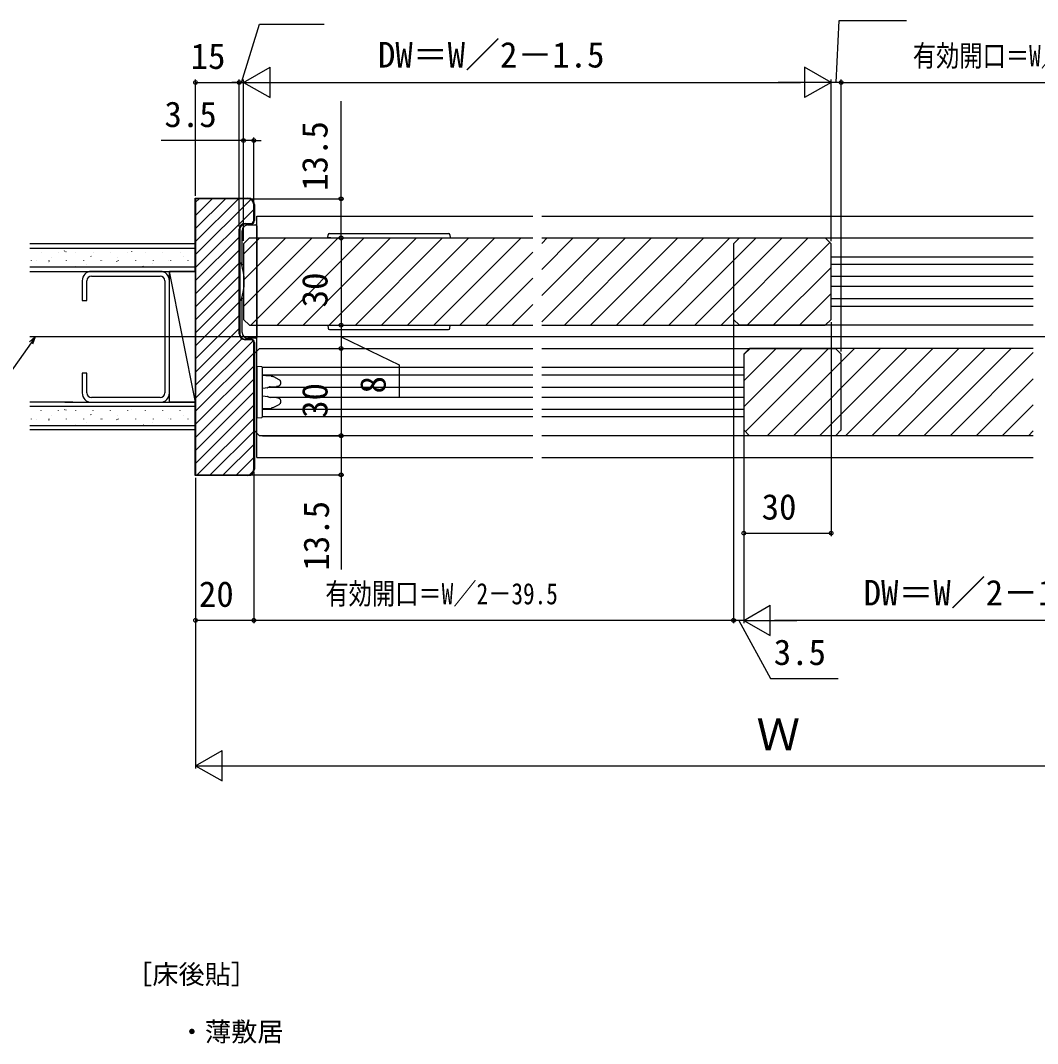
# Model space of a CAD drawing. Units: millimetres, scale not verified. Extents: x -525 to 525, y -783 to 780.
# Drawn here: x -146.1 to 203.6, y 8.5 to 360.3 of the extents above; entities that cross this region are included whole.
import ezdxf
from ezdxf.enums import TextEntityAlignment as Align

# ---------------------------------------------------------------- set-up
doc = ezdxf.new("R2010")
doc.units = ezdxf.units.MM
doc.header["$LTSCALE"] = 4
for name, color, linetype in [('0-2_USER1', 3, 'Continuous'), ('0-5_YKK_12', 2, 'Continuous'), ('0-6_YKK_13', 4, 'Continuous'), ('0-8_YKK_D', 6, 'Continuous'), ('0-A_YSS_K', 3, 'Continuous'), ('0-B_YSS_KE', 3, 'Continuous')]:
    doc.layers.add(name, color=color, linetype=linetype)
doc.styles.add('ＭＳ ゴシック', font='')
doc.styles.get('ＭＳ ゴシック').set_extended_font_data('MS Gothic')

msp = doc.modelspace()

# ---------------------------------------------------------------- linework, layer by layer
at = {"layer": '0-5_YKK_12'}
for p, q in [((-64.9, 293.002), (30.1, 293.002)), ((-64.9, 210.002), (-64.9, 293.002)), ((33.1, 293.002), (202.1, 293.002)), ((-67.4, 285.502), (-69.4, 283.502)), ((-69.4, 279.918), (-63.816, 285.502)), ((-69.4, 270.938), (-54.835, 285.502)), ((-69.4, 261.957), (-45.855, 285.502)), ((-67.4, 285.502), (30.1, 285.502)), ((-66.875, 255.502), (-36.875, 285.502)), ((-57.895, 255.502), (-27.895, 285.502)), ((-48.914, 255.502), (-18.914, 285.502)), ((-39.934, 255.502), (-9.934, 285.502)), ((-30.954, 255.502), (-0.954, 285.502)), ((-21.974, 255.502), (8.026, 285.502)), ((-12.993, 255.502), (17.007, 285.502)), ((-4.013, 255.502), (25.987, 285.502)), ((33.1, 285.502), (130.6, 285.502)), ((33.1, 283.635), (34.967, 285.502)), ((33.1, 274.655), (43.947, 285.502)), ((33.1, 265.675), (52.928, 285.502)), ((33.1, 256.694), (61.908, 285.502)), ((40.888, 255.502), (70.888, 285.502)), ((49.868, 255.502), (79.868, 285.502)), ((58.849, 255.502), (88.849, 285.502)), ((67.829, 255.502), (97.829, 285.502)), ((76.809, 255.502), (106.809, 285.502)), ((85.789, 255.502), (115.789, 285.502)), ((94.77, 255.502), (124.77, 285.502)), ((99.1, 283.502), (101.1, 285.502)), ((101.1, 285.502), (202.1, 285.502)), ((130.6, 285.502), (132.6, 283.502)), ((-69.4, 283.502), (-69.4, 257.502)), ((99.1, 283.502), (99.1, 257.502)), ((103.75, 255.502), (132.175, 283.927)), ((132.6, 257.502), (132.6, 283.502)), ((4.967, 255.502), (30.1, 280.635)), ((132.6, 279.002), (202.1, 279.002)), ((112.73, 255.502), (132.6, 275.372)), ((202.1, 276.402), (132.6, 276.402)), ((13.947, 255.502), (30.1, 271.655)), ((202.1, 272.202), (132.6, 272.202)), ((202.1, 268.802), (132.6, 268.802)), ((121.71, 255.502), (132.6, 266.392)), ((202.1, 264.602), (132.6, 264.602)), ((22.928, 255.502), (30.1, 262.675)), ((132.6, 262.002), (202.1, 262.002)), ((-67.4, 255.502), (-69.4, 257.502)), ((101.1, 255.502), (99.1, 257.502)), ((132.6, 257.502), (130.6, 255.502)), ((-67.4, 255.502), (30.1, 255.502)), ((33.1, 255.502), (130.6, 255.502)), ((202.1, 255.502), (101.1, 255.502)), ((378.1, 251.502), (-142.9, 251.502)), ((-63.9, 247.502), (-65.9, 245.502)), ((-63.9, 247.502), (30.1, 247.502)), ((33.1, 247.502), (134.1, 247.502)), ((102.6, 245.502), (104.6, 247.502)), ((102.6, 245.372), (104.73, 247.502)), ((102.6, 236.392), (113.71, 247.502)), ((102.6, 227.412), (122.691, 247.502)), ((103.136, 218.967), (131.671, 247.502)), ((202.1, 247.502), (104.6, 247.502)), ((110.651, 217.502), (140.651, 247.502)), ((119.632, 217.502), (149.632, 247.502)), ((128.612, 217.502), (158.612, 247.502)), ((134.1, 247.502), (136.1, 245.502)), ((137.592, 217.502), (167.592, 247.502)), ((146.572, 217.502), (176.572, 247.502)), ((155.553, 217.502), (185.553, 247.502)), ((164.533, 217.502), (194.533, 247.502)), ((-65.9, 245.502), (-65.9, 219.502)), ((102.6, 245.502), (102.6, 219.502)), ((136.1, 219.502), (136.1, 245.502)), ((173.513, 217.502), (202.1, 246.089)), ((30.1, 241.002), (-62.919, 241.002)), ((102.6, 241.002), (33.1, 241.002)), ((-62.919, 238.402), (30.1, 238.402)), ((33.1, 238.402), (102.6, 238.402)), ((182.493, 217.502), (202.1, 237.109)), ((-60.686, 234.202), (30.1, 234.202)), ((33.1, 234.202), (102.6, 234.202)), ((-60.686, 230.802), (30.1, 230.802)), ((33.1, 230.802), (102.6, 230.802)), ((-62.9, 226.602), (30.1, 226.602)), ((33.1, 226.602), (102.6, 226.602)), ((191.474, 217.502), (202.1, 228.129)), ((30.1, 224.002), (-62.9, 224.002)), ((102.6, 224.002), (33.1, 224.002)), ((-63.9, 217.502), (-65.9, 219.502)), ((104.6, 217.502), (102.6, 219.502)), ((136.1, 219.502), (134.1, 217.502)), ((200.454, 217.502), (202.1, 219.148)), ((30.1, 217.502), (-63.9, 217.502)), ((134.1, 217.502), (33.1, 217.502)), ((202.1, 217.502), (104.6, 217.502)), ((-64.9, 210.002), (30.1, 210.002)), ((33.1, 210.002), (202.1, 210.002))]:
    msp.add_line(p, q, dxfattribs=at)
at = {"layer": '0-6_YKK_13'}
for p, q in [((-64.9, 289.703), (-64.9, 289.67)), ((-64.9, 289.67), (-64.9, 251.335)), ((-40.4, 285.502), (-40.337, 286.533)), ((-39.402, 285.502), (-40.4, 285.502)), ((-39.838, 287.002), (1.038, 287.002)), ((1.537, 286.533), (1.6, 285.502)), ((-70.42, 276.902), (-70.7, 276.902)), ((-70.7, 264.102), (-70.7, 276.902)), ((-69.9, 276.459), (-69.878, 276.24)), ((-69.878, 275.793), (-69.878, 276.24)), ((-70.7, 264.102), (-70.42, 264.102)), ((-69.878, 264.765), (-69.9, 264.547)), ((-69.878, 264.765), (-69.878, 265.211)), ((-40.4, 255.502), (-40.337, 254.472)), ((-39.838, 254.002), (1.038, 254.002)), ((1.537, 254.472), (1.6, 255.502)), ((-64.9, 251.335), (-64.9, 251.303)), ((-62.9, 240.199), (-62.9, 240.898)), ((-62.9, 224.806), (-62.9, 240.199)), ((-61.77, 238.133), (-62.9, 238.202)), ((-59.943, 238.021), (-61.77, 238.133)), ((-59.155, 237.814), (-57.32, 236.878)), ((-56.738, 236.041), (-56.738, 235.405)), ((-60.273, 234.348), (-58.048, 234.387)), ((-58.048, 230.618), (-60.271, 230.656)), ((-56.738, 229.6), (-56.738, 228.964)), ((-62.9, 226.802), (-61.77, 226.871)), ((-61.77, 226.871), (-59.943, 226.983)), ((-57.32, 228.127), (-59.155, 227.191)), ((-64.9, 224.7), (-64.9, 223.702)), ((-64.9, 223.702), (-63.182, 223.807)), ((-62.9, 224.107), (-62.9, 224.806))]:
    msp.add_line(p, q, dxfattribs=at)
for points in [[(-67.9, 290.003), (-67.9, 290.003), (-65.2, 290.003)], [(-69.9, 276.459), (-69.9, 288.003), (-69.9, 288.003)], [(-69.9, 253.003), (-69.9, 253.003), (-69.9, 264.547)], [(-65.2, 251.003), (-67.9, 251.003), (-67.9, 251.003)], [(-63.182, 241.197), (-64.9, 241.302), (-64.9, 240.304), (-64.9, 237.995), (-64.9, 227.009), (-64.9, 224.7)], [(-59.943, 238.021), (-59.782, 238.006), (-59.621, 237.977), (-59.463, 237.936), (-59.307, 237.882), (-59.155, 237.814)], [(-57.32, 236.878), (-57.221, 236.823), (-57.127, 236.758), (-57.038, 236.683), (-56.956, 236.599), (-56.883, 236.504), (-56.822, 236.399), (-56.776, 236.285), (-56.747, 236.165), (-56.738, 236.041)], [(-61.159, 233.991), (-62.029, 233.892), (-62.899, 233.786)], [(-60.263, 234.351), (-60.463, 234.288), (-60.661, 234.213), (-60.855, 234.126), (-61.045, 234.028)], [(-56.738, 235.405), (-56.75, 235.264), (-56.787, 235.129), (-56.845, 235.003), (-56.921, 234.889), (-57.01, 234.787), (-57.108, 234.699), (-57.215, 234.624), (-57.326, 234.56), (-57.442, 234.508), (-57.56, 234.465), (-57.681, 234.432), (-57.803, 234.408), (-57.925, 234.393), (-58.048, 234.387)], [(-62.9, 231.218), (-62.03, 231.113), (-61.159, 231.015)], [(-61.045, 230.977), (-60.855, 230.878), (-60.661, 230.792), (-60.463, 230.717), (-60.263, 230.654)], [(-58.048, 230.618), (-57.916, 230.61), (-57.784, 230.593), (-57.653, 230.565), (-57.524, 230.527), (-57.397, 230.478), (-57.274, 230.416), (-57.157, 230.341), (-57.047, 230.253), (-56.947, 230.149), (-56.861, 230.029), (-56.795, 229.896), (-56.752, 229.751), (-56.738, 229.6)], [(-56.738, 228.964), (-56.747, 228.84), (-56.776, 228.72), (-56.822, 228.606), (-56.883, 228.501), (-56.956, 228.406), (-57.038, 228.321), (-57.127, 228.247), (-57.221, 228.182), (-57.32, 228.127)], [(-59.155, 227.191), (-59.307, 227.122), (-59.463, 227.068), (-59.621, 227.027), (-59.782, 226.999), (-59.943, 226.983)]]:
    msp.add_lwpolyline(points, dxfattribs=at)
for centre, radius, start, end in [((-67.9, 288.003), 2, 90.00218, 179.99782), ((-65.2, 289.703), 0.3, 5.11015, 90), ((-39.838, 286.502), 0.5, 90, 176.5), ((1.038, 286.502), 0.5, 3.5, 90), ((-70.42, 276.602), 0.3, 17.1558, 90), ((-90.18, 270.502), 20.98, 342.8442, 17.1558), ((-70.42, 264.402), 0.3, 270, 342.8442), ((-39.838, 254.502), 0.5, 183.5, 270), ((1.038, 254.502), 0.5, 270, 356.5), ((-67.9, 253.003), 2, 180.00218, 269.99782), ((-65.2, 251.303), 0.3, 270, 354.88985), ((-63.2, 240.898), 0.3, 0, 86.5), ((-61.192, 234.289), 0.3, 276.36916, 299.27728), ((-61.192, 230.715), 0.3, 60.72272, 83.63084), ((-63.2, 224.107), 0.3, 273.5, 0)]:
    msp.add_arc(centre, radius, start, end, dxfattribs=at)
for centre, major_axis, start_param, end_param in [((-65.2, 289.705), (-0.212, 0.214), 3.9269908, 4.0161798), ((-65.2, 251.3), (0.212, 0.214), 5.4085981, 5.4977871)]:
    msp.add_ellipse(centre, major_axis=major_axis, ratio=0.991311, start_param=start_param, end_param=end_param, dxfattribs=at)
at = {"layer": '0-8_YKK_D'}
for p, q in [((-69.4, 339.002), (-60.307, 344.252)), ((-60.307, 333.752), (-60.307, 344.252)), ((132.6, 339.002), (123.507, 344.252)), ((123.507, 344.252), (123.507, 333.752)), ((-85.9, 300.002), (-85.9, 340.002)), ((-85.9, 339.002), (-70.9, 339.002)), ((-70.9, 339.002), (-73.45, 339.002)), ((-70.9, 289.502), (-70.9, 340.002)), ((-70.9, 289.502), (-70.9, 340.002)), ((-70.9, 339.002), (-69.4, 339.002)), ((-70.9, 339.002), (-69.4, 339.002)), ((-69.4, 284.502), (-69.4, 340.002)), ((-69.4, 284.502), (-69.4, 340.002)), ((-69.4, 339.002), (-66.85, 339.002)), ((-69.4, 339.002), (-60.307, 333.752)), ((-69.4, 339.002), (-51.213, 339.002)), ((-58.9, 339.002), (122.1, 339.002)), ((132.6, 339.002), (114.413, 339.002)), ((132.6, 339.002), (123.507, 333.752)), ((132.6, 339.002), (130.05, 339.002)), ((132.6, 284.429), (132.6, 340.002)), ((132.6, 284.502), (132.6, 340.002)), ((136.1, 339.002), (132.6, 339.002)), ((136.1, 339.002), (132.6, 339.002)), ((136.1, 246.502), (136.1, 340.002)), ((136.1, 246.502), (136.1, 340.002)), ((136.1, 339.002), (301.1, 339.002)), ((136.1, 339.002), (138.65, 339.002)), ((-69.4, 319.002), (-97.727, 319.002)), ((-69.4, 284.502), (-69.4, 320.002)), ((-65.9, 319.002), (-69.4, 319.002)), ((-65.9, 298.002), (-65.9, 320.002)), ((-65.9, 319.002), (-63.35, 319.002)), ((-66.9, 299.002), (-34.9, 299.002)), ((-65.9, 285.502), (-34.9, 285.502)), ((-51.9, 285.502), (-34.9, 285.502)), ((-35.9, 285.502), (-35.9, 255.502)), ((99.1, 257.49), (99.1, 153.002)), ((-51.9, 255.502), (-34.9, 255.502)), ((-51.9, 255.502), (-34.9, 255.502)), ((-35.9, 255.502), (-35.9, 247.502)), ((99.1, 256.502), (99.1, 153.002)), ((132.6, 256.502), (132.6, 183.002)), ((-62.9, 247.502), (-34.9, 247.502)), ((-61.9, 247.502), (-34.9, 247.502)), ((-35.9, 247.502), (-35.9, 217.502)), ((102.6, 219.802), (102.6, 153.002)), ((102.6, 218.502), (102.6, 153.002)), ((102.6, 218.502), (102.6, 183.002)), ((-62.9, 217.502), (-34.9, 217.502)), ((-61.9, 217.502), (-34.9, 217.502)), ((-65.9, 205.002), (-65.9, 153.002)), ((-65.9, 205.002), (-65.9, 153.002)), ((-85.9, 203.002), (-85.9, 103.002)), ((-85.9, 203.002), (-85.9, 153.002)), ((-66.9, 204.002), (-34.9, 204.002)), ((102.6, 184.002), (132.6, 184.002)), ((102.6, 154.002), (111.693, 159.252)), ((111.693, 148.752), (111.693, 159.252)), ((-65.9, 154.002), (-85.9, 154.002)), ((99.1, 154.002), (-65.9, 154.002)), ((99.1, 154.002), (96.55, 154.002)), ((102.6, 154.002), (99.1, 154.002)), ((102.6, 154.002), (99.1, 154.002)), ((102.6, 154.002), (105.15, 154.002)), ((102.6, 154.002), (111.693, 148.752)), ((102.6, 154.002), (120.787, 154.002)), ((294.1, 154.002), (113.1, 154.002)), ((-85.9, 104.002), (-76.807, 109.252)), ((-76.807, 98.752), (-76.807, 109.252)), ((-85.9, 104.002), (-76.807, 98.752)), ((-85.9, 104.002), (-67.713, 104.002)), ((-75.4, 104.002), (310.6, 104.002))]:
    msp.add_line(p, q, dxfattribs=at)
for points in [[(-70.15, 339.002), (-63.979, 359.002), (-41.706, 359.002)], [(134.35, 339.002), (135.35, 360.302), (158.577, 360.302)], [(-35.9, 285.502), (-35.9, 299.002), (-35.9, 332.552)], [(-141.033, 251.502), (-142.495, 249.413), (-151.248, 236.913), (-175.64, 236.913)], [(-143.055, 249.805), (-141.033, 251.502), (-141.936, 249.022)], [(-35.9, 251.502), (-15.9, 241.925), (-15.9, 230.834)], [(-35.9, 217.502), (-35.9, 204.002), (-35.9, 171.452)], [(100.85, 154.002), (111.786, 134.002), (135.013, 134.002)]]:
    msp.add_lwpolyline(points, dxfattribs=at)
for centre in [(-85.9, 339.002), (-70.9, 339.002), (-70.9, 339.002), (136.1, 339.002), (136.1, 339.002), (-69.4, 319.002), (-65.9, 319.002), (-35.9, 299.002), (-35.9, 285.502), (-35.9, 285.502), (-35.9, 255.502), (-35.9, 255.502), (-35.9, 247.502), (-35.9, 247.502), (-35.9, 217.502), (-35.9, 217.502), (-35.9, 204.002), (102.6, 184.002), (132.6, 184.002), (-85.9, 154.002), (-65.9, 154.002), (-65.9, 154.002), (99.1, 154.002), (99.1, 154.002)]:
    msp.add_circle(centre, 0.637, dxfattribs=at)
at = {"layer": '0-A_YSS_K'}
for p, q in [((-85.9, 297.761), (-84.659, 299.002)), ((-85.9, 293.271), (-80.168, 299.002)), ((-85.9, 288.781), (-75.678, 299.002)), ((-85.9, 284.29), (-71.188, 299.002)), ((-85.9, 279.8), (-66.942, 298.758)), ((-85.9, 275.31), (-65.9, 295.31)), ((-85.9, 270.82), (-70.9, 285.82)), ((-85.9, 283.502), (-142.9, 283.502)), ((-142.9, 282.002), (-85.9, 282.002)), ((-139.06, 280.562), (-139.06, 280.662)), ((-135.459, 278.783), (-135.466, 278.802)), ((-133.08, 280.562), (-133.08, 280.662)), ((-130.838, 280.887), (-130.948, 281.054)), ((-130.469, 280.735), (-130.475, 280.753)), ((-127.1, 280.562), (-127.1, 280.662)), ((-121.831, 279.118), (-121.942, 279.285)), ((-121.12, 280.562), (-121.12, 280.662)), ((-115.14, 280.562), (-115.14, 280.662)), ((-112.786, 278.936), (-112.793, 278.955)), ((-109.16, 280.562), (-109.16, 280.662)), ((-107.795, 280.888), (-107.802, 280.907)), ((-103.18, 280.562), (-103.18, 280.662)), ((-97.2, 280.562), (-97.2, 280.662)), ((-91.22, 280.562), (-91.22, 280.662)), ((-90.113, 279.089), (-90.119, 279.108)), ((-85.9, 266.33), (-70.9, 281.33)), ((-85.9, 275.502), (-142.9, 275.502)), ((-142.29, 277.712), (-142.29, 277.812)), ((-140.717, 277.585), (-140.724, 277.604)), ((-136.284, 277.278), (-136.394, 277.444)), ((-136.31, 277.712), (-136.31, 277.812)), ((-130.33, 277.712), (-130.33, 277.812)), ((-127.278, 275.509), (-127.388, 275.675)), ((-124.35, 277.712), (-124.35, 277.812)), ((-123.268, 276.446), (-123.275, 276.465)), ((-118.37, 277.712), (-118.37, 277.812)), ((-118.044, 277.738), (-118.051, 277.757)), ((-112.825, 277.35), (-112.935, 277.516)), ((-112.39, 277.712), (-112.39, 277.812)), ((-106.41, 277.712), (-106.41, 277.812)), ((-103.818, 275.581), (-103.929, 275.747)), ((-100.595, 276.599), (-100.602, 276.618)), ((-100.43, 277.712), (-100.43, 277.812)), ((-95.37, 277.891), (-95.377, 277.91)), ((-94.45, 277.712), (-94.45, 277.812)), ((-88.47, 277.712), (-88.47, 277.812)), ((-85.9, 261.84), (-70.9, 276.84)), ((-142.9, 274.002), (-128.1, 274.002)), ((-98.1, 274.002), (-121.7, 274.002)), ((-121.7, 272.402), (-98.1, 272.402)), ((-85.9, 229.002), (-94.9, 274.002)), ((-94.9, 229.002), (-94.9, 274.002)), ((-85.9, 274.002), (-94.9, 274.002)), ((-85.9, 229.002), (-85.9, 274.002)), ((-85.9, 257.35), (-70.9, 272.35)), ((-124.9, 270.802), (-124.9, 264.002)), ((-123.3, 264.002), (-123.3, 270.802)), ((-96.5, 270.802), (-96.5, 232.202)), ((-94.9, 232.202), (-94.9, 270.802)), ((-85.9, 252.86), (-70.9, 267.86)), ((-85.9, 248.369), (-70.9, 263.369)), ((-85.9, 243.879), (-70.9, 258.879)), ((-85.9, 239.389), (-70.9, 254.389)), ((-85.9, 234.899), (-69.98, 250.819)), ((-85.9, 230.409), (-66.148, 250.161)), ((-85.9, 225.919), (-65.9, 245.919)), ((-85.9, 221.429), (-65.9, 241.429)), ((-124.9, 239.002), (-124.9, 232.202)), ((-85.9, 216.939), (-65.9, 236.939)), ((-85.9, 212.448), (-65.9, 232.448)), ((-128.1, 229.002), (-142.9, 229.002)), ((-98.1, 230.602), (-121.7, 230.602)), ((-121.7, 229.002), (-98.1, 229.002)), ((-85.9, 229.002), (-94.9, 229.002)), ((-85.9, 227.502), (-142.9, 227.502)), ((-139.06, 226.062), (-139.06, 226.162)), ((-133.08, 226.062), (-133.08, 226.162)), ((-130.838, 226.387), (-130.948, 226.554)), ((-130.469, 226.235), (-130.475, 226.253)), ((-127.1, 226.062), (-127.1, 226.162)), ((-121.12, 226.062), (-121.12, 226.162)), ((-115.14, 226.062), (-115.14, 226.162)), ((-109.16, 226.062), (-109.16, 226.162)), ((-107.795, 226.388), (-107.802, 226.407)), ((-103.18, 226.062), (-103.18, 226.162)), ((-97.2, 226.062), (-97.2, 226.162)), ((-91.22, 226.062), (-91.22, 226.162)), ((-85.9, 207.958), (-65.9, 227.958)), ((-142.29, 223.212), (-142.29, 223.312)), ((-140.717, 223.085), (-140.724, 223.104)), ((-136.284, 222.778), (-136.394, 222.944)), ((-136.31, 223.212), (-136.31, 223.312)), ((-135.459, 224.283), (-135.466, 224.302)), ((-130.33, 223.212), (-130.33, 223.312)), ((-124.35, 223.212), (-124.35, 223.312)), ((-123.268, 221.946), (-123.275, 221.965)), ((-121.831, 224.618), (-121.942, 224.785)), ((-118.37, 223.212), (-118.37, 223.312)), ((-118.044, 223.238), (-118.051, 223.257)), ((-112.825, 222.85), (-112.935, 223.016)), ((-112.786, 224.436), (-112.793, 224.455)), ((-112.39, 223.212), (-112.39, 223.312)), ((-106.41, 223.212), (-106.41, 223.312)), ((-100.595, 222.099), (-100.602, 222.118)), ((-100.43, 223.212), (-100.43, 223.312)), ((-95.37, 223.391), (-95.377, 223.41)), ((-94.45, 223.212), (-94.45, 223.312)), ((-90.113, 224.589), (-90.119, 224.608)), ((-88.47, 223.212), (-88.47, 223.312)), ((-85.366, 204.002), (-65.9, 223.468)), ((-142.9, 221.002), (-85.9, 221.002)), ((-85.9, 219.502), (-142.9, 219.502)), ((-127.278, 221.009), (-127.388, 221.175)), ((-103.818, 221.081), (-103.929, 221.247)), ((-80.876, 204.002), (-65.9, 218.978)), ((-76.386, 204.002), (-65.9, 214.488)), ((-71.896, 204.002), (-65.9, 209.998)), ((-67.319, 204.088), (-65.986, 205.421))]:
    msp.add_line(p, q, dxfattribs=at)
for points in [[(-130.9, 274.002), (-85.9, 274.002), (-85.9, 283.502)], [(-124.9, 270.802), (-124.9, 264.002), (-123.3, 264.002)], [(-123.3, 232.202), (-123.3, 239.002), (-124.9, 239.002), (-124.9, 232.202)], [(-130.9, 229.002), (-85.9, 229.002), (-85.9, 219.502)]]:
    msp.add_lwpolyline(points, dxfattribs=at)
for centre, radius, start, end in [((-121.7, 270.802), 3.2, 90, 180), ((-121.7, 270.802), 1.6, 90, 180), ((-98.1, 270.802), 3.2, 360, 90), ((-98.1, 270.802), 1.6, 360, 90), ((-121.7, 232.202), 3.2, 180, 270), ((-121.7, 232.202), 1.6, 180, 270), ((-98.1, 232.202), 1.6, 270, 0), ((-98.1, 232.202), 3.2, 270, 0)]:
    msp.add_arc(centre, radius, start, end, dxfattribs=at)
at = {"layer": '0-B_YSS_KE'}
for p, q in [((-65.9, 291.502), (-65.9, 297.002)), ((-65.7, 297.002), (-65.7, 291.502)), ((-68.9, 290.502), (-66.9, 290.502)), ((-66.9, 290.302), (-68.9, 290.302)), ((-70.9, 252.502), (-70.9, 288.502)), ((-70.7, 288.502), (-70.7, 252.502)), ((-68.9, 250.702), (-66.9, 250.702)), ((-66.9, 250.502), (-68.9, 250.502)), ((-65.9, 206.002), (-65.9, 249.502)), ((-65.7, 249.502), (-65.7, 206.002))]:
    msp.add_line(p, q, dxfattribs=at)
for points in [[(-85.9, 274.202), (-86.1, 274.202), (-86.1, 299.202), (-67.9, 299.202)], [(-67.9, 299.002), (-85.9, 299.002), (-85.9, 297.002)], [(-85.9, 297.002), (-85.9, 206.002), (-85.9, 204.002), (-67.9, 204.002)], [(-67.9, 203.802), (-86.1, 203.802), (-86.1, 228.802), (-85.9, 228.802)]]:
    msp.add_lwpolyline(points, dxfattribs=at)
for centre, radius, start, end in [((-67.9, 297.002), 2.2, 0.00001, 89.99999), ((-67.9, 297.002), 2, 0.00001, 89.99999), ((-68.9, 288.502), 2, 90.00001, 179.99999), ((-68.9, 288.502), 1.8, 90.00001, 179.99999), ((-66.9, 291.502), 1.2, 270.00001, 359.99999), ((-66.9, 291.502), 1, 270.00001, 359.99999), ((-68.9, 252.502), 2, 180.00001, 269.99999), ((-68.9, 252.502), 1.8, 180.00001, 269.99999), ((-66.9, 249.502), 1.2, 0.00001, 89.99999), ((-66.9, 249.502), 1, 0.00001, 89.99999), ((-67.9, 206.002), 2.2, 270.00001, 359.99999), ((-67.9, 206.002), 2, 270.00001, 359.99999)]:
    msp.add_arc(centre, radius, start, end, dxfattribs=at)

# ---------------------------------------------------------------- texts
at = {"layer": '0-2_USER1', "style": 'ＭＳ ゴシック'}
for s, p in [('［床後貼］', (-109.79, 26.976)), ('・薄敷居', (-91.687, 7.232))]:
    msp.add_text(s, height=6.598, dxfattribs=at).set_placement(p, align=Align.BOTTOM_LEFT)
at = {"layer": '0-8_YKK_D', "style": 'ＭＳ ゴシック'}
for s, height, p in [('15', 8.798, (-87.605, 341.002)), ('DW＝W／2－1.5', 8.798, (-23.195, 341.48)), ('3.5', 8.798, (-96.614, 321.002)), ('30', 8.798, (108.736, 186.002)), ('DW＝W／2－1.5', 8.798, (143.805, 156.48)), ('20', 8.798, (-84.764, 156.002)), ('3.5', 8.798, (112.899, 136.002)), ('Ｗ', 11, (106.947, 106.002))]:
    msp.add_text(s, height=height, dxfattribs=at).set_placement(p, align=Align.BOTTOM_LEFT)
at = {"layer": '0-8_YKK_D', "style": 'ＭＳ ゴシック', "width": 0.8}
for p in [(160.714, 342.309), (-41.286, 157.309)]:
    msp.add_text('有効開口＝W／2－39.5', height=7.331, dxfattribs=at).set_placement(p, align=Align.BOTTOM_LEFT)
at = {"layer": '0-8_YKK_D', "style": 'ＭＳ ゴシック'}
for s, p in [('13.5', (-37.9, 301.711)), ('30', (-37.9, 261.639)), ('8', (-17.9, 232.016)), ('30', (-37.9, 223.639)), ('13.5', (-37.4, 171.111))]:
    msp.add_text(s, height=8.798, rotation=90, dxfattribs=at).set_placement(p, align=Align.BOTTOM_LEFT)

doc.saveas('drawing.dxf')
